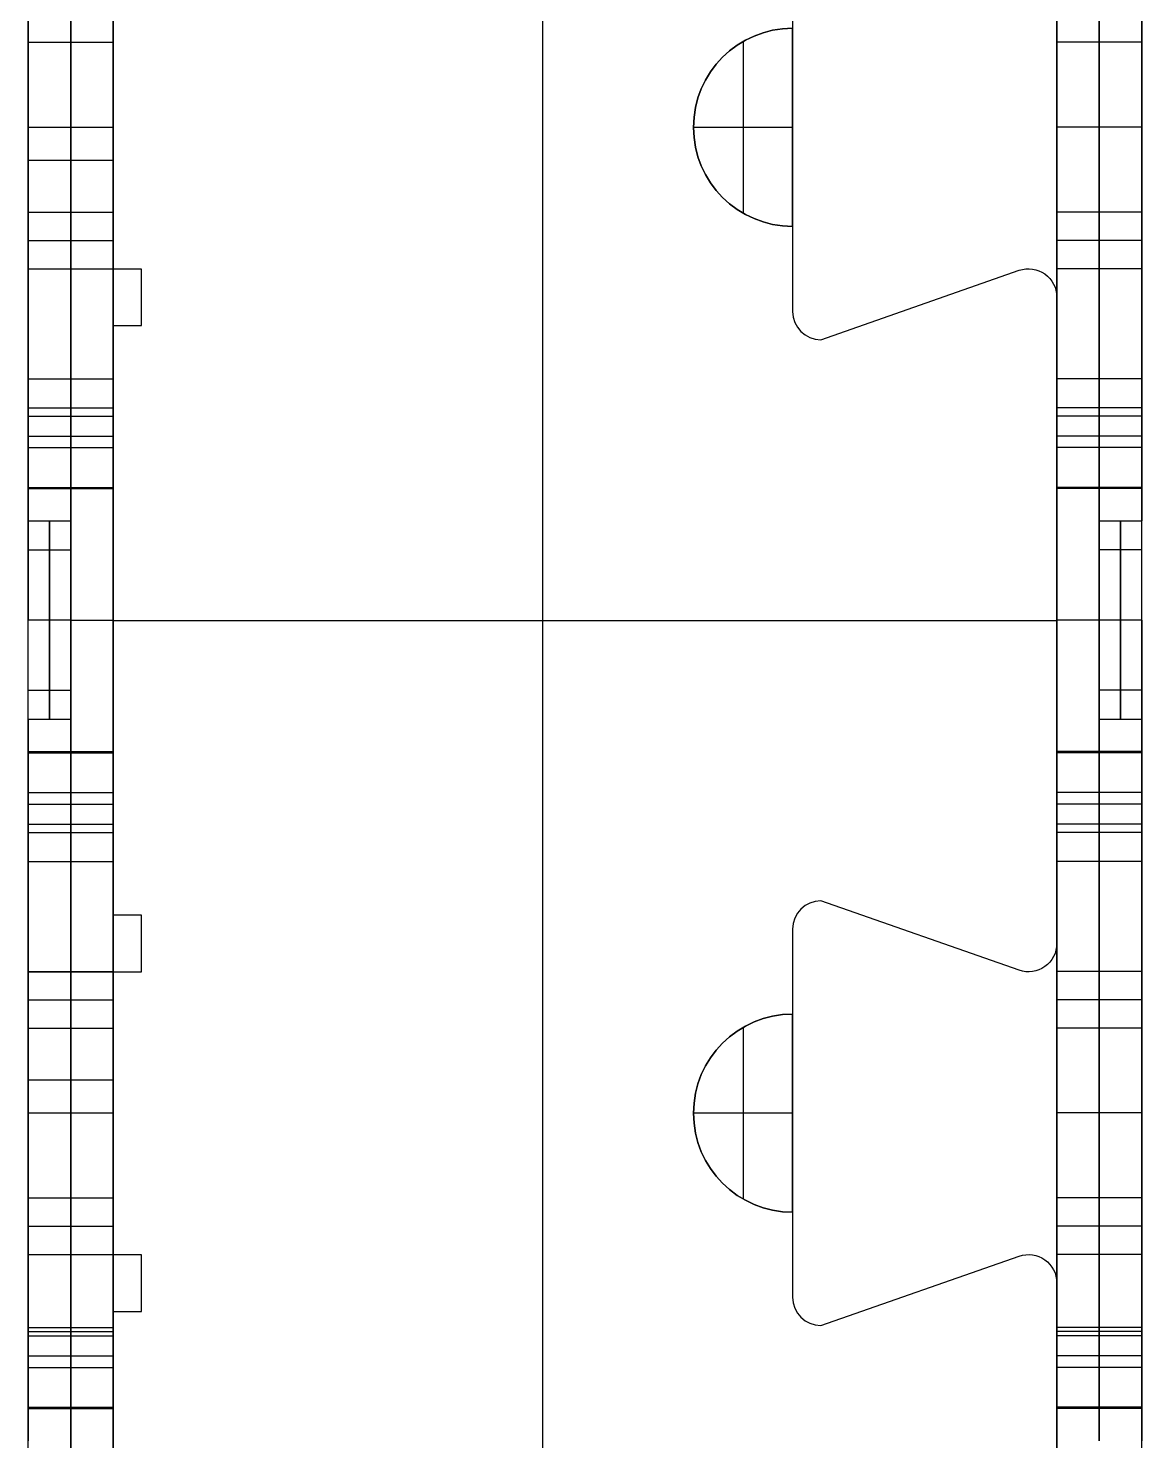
# Model space of a CAD drawing. Extents: x 6886 to 7154, y -44440 to -39703.
# Drawn here: x 6886.5 to 7122.5, y -41045.4 to -40746.1 of the extents above; entities that cross this region are included whole.
import ezdxf

# ---------------------------------------------------------------- set-up
doc = ezdxf.new("R2010")
doc.units = 0
doc.layers.add('ENDS', color=40, linetype='CONTINUOUS')

# ---------------------------------------------------------------- blocks, each defined once
blk = doc.blocks.new('SKYLARK200_END-S-1')
at = {"layer": 'ENDS'}
for p, q in [((-159, 3867.9, 264), (-159, 3267.99, 264)), ((-159, 3867.9, 282), (-159, 3267.99, 282)), ((-50, 3268, 141), (-50, 3868, 141)), ((-32, 3268, 141), (-32, 3868, 141)), ((-250, 3324, 141), (-250, 3812, 141)), ((-268, 3344.98, 141), (-268, 3791.02, 141)), ((-268, 3735.05, 0), (-268, 3595.85, 0)), ((-259, 3735.05, 0), (-259, 3595.85, 0)), ((-250, 3735.05, 0), (-250, 3595.85, 0)), ((-106, 3711.41, 264), (-106, 3633.41, 264)), ((-106, 3711.41, 273), (-106, 3633.41, 273)), ((-268, 3690.45, 258), (-268, 3702.45, 258)), ((-259, 3690.45, 258), (-259, 3702.45, 258)), ((-250, 3690.45, 258), (-250, 3702.45, 258)), ((-50, 3690.45, 24), (-50, 3702.45, 24)), ((-50, 3702.45, 258), (-50, 3690.45, 258)), ((-41, 3690.45, 24), (-41, 3702.45, 24)), ((-41, 3702.45, 258), (-41, 3690.45, 258)), ((-32, 3690.45, 24), (-32, 3702.45, 24)), ((-32, 3702.45, 258), (-32, 3690.45, 258)), ((-268, 3642.39, 282), (-268, 3702.39, 282)), ((-268, 3642.39, 264), (-268, 3702.39, 264)), ((-268, 3642.39, 273), (-268, 3702.39, 273)), ((-116.5, 3690.6, 273), (-116.5, 3654.22, 273)), ((-106, 3693.41, 282), (-106, 3693.41, 273)), ((-106, 3651.41, 273), (-106, 3693.41, 273)), ((-268, 3654.45, 264), (-268, 3690.45, 264)), ((-268, 3690.45, 264), (-250, 3690.45, 264)), ((-268, 3690.45, 264), (-268, 3690.45, 258)), ((-268, 3690.45, 258), (-250, 3690.45, 258)), ((-268, 3690.45, 261), (-250, 3690.45, 261)), ((-259, 3654.45, 264), (-259, 3690.45, 264)), ((-259, 3690.45, 264), (-259, 3690.45, 258)), ((-250, 3654.45, 264), (-250, 3690.45, 264)), ((-250, 3690.45, 264), (-250, 3690.45, 258)), ((-32, 3690.45, 18), (-50, 3690.45, 18)), ((-50, 3654.45, 18), (-50, 3690.45, 18)), ((-32, 3690.45, 24), (-50, 3690.45, 24)), ((-50, 3690.45, 18), (-50, 3690.45, 24)), ((-32, 3690.45, 258), (-50, 3690.45, 258)), ((-32, 3690.45, 264), (-50, 3690.45, 264)), ((-50, 3690.45, 258), (-50, 3690.45, 264)), ((-50, 3690.45, 264), (-50, 3654.45, 264)), ((-32, 3690.45, 21), (-50, 3690.45, 21)), ((-32, 3690.45, 261), (-50, 3690.45, 261)), ((-41, 3654.45, 18), (-41, 3690.45, 18)), ((-41, 3690.45, 18), (-41, 3690.45, 24)), ((-41, 3690.45, 258), (-41, 3690.45, 264)), ((-41, 3690.45, 264), (-41, 3654.45, 264)), ((-32, 3654.45, 18), (-32, 3690.45, 18)), ((-32, 3690.45, 18), (-32, 3690.45, 24)), ((-32, 3690.45, 258), (-32, 3690.45, 264)), ((-32, 3690.45, 264), (-32, 3654.45, 264)), ((-268, 3672.45, 264), (-250, 3672.45, 264)), ((-268, 3672.39, 282), (-268, 3672.39, 264)), ((-127, 3672.41, 282), (-127, 3672.41, 273)), ((-106, 3672.41, 273), (-127, 3672.41, 273)), ((-106, 3672.41, 273), (-106, 3672.41, 264)), ((-32, 3672.45, 18), (-50, 3672.45, 18)), ((-32, 3672.45, 264), (-50, 3672.45, 264)), ((-268, 3665.45, 0), (-250, 3665.45, 0)), ((-268, 3642.45, 258), (-268, 3654.45, 258)), ((-268, 3654.45, 258), (-250, 3654.45, 258)), ((-268, 3654.45, 258), (-268, 3654.45, 264)), ((-268, 3654.45, 264), (-250, 3654.45, 264)), ((-268, 3654.45, 261), (-250, 3654.45, 261)), ((-259, 3642.45, 258), (-259, 3654.45, 258)), ((-259, 3654.45, 258), (-259, 3654.45, 264)), ((-250, 3642.45, 258), (-250, 3654.45, 258)), ((-250, 3654.45, 258), (-250, 3654.45, 264)), ((-32, 3654.45, 24), (-50, 3654.45, 24)), ((-50, 3642.45, 24), (-50, 3654.45, 24)), ((-32, 3654.45, 18), (-50, 3654.45, 18)), ((-50, 3654.45, 24), (-50, 3654.45, 18)), ((-32, 3654.45, 264), (-50, 3654.45, 264)), ((-32, 3654.45, 258), (-50, 3654.45, 258)), ((-50, 3654.45, 264), (-50, 3654.45, 258)), ((-50, 3654.45, 258), (-50, 3642.45, 258)), ((-32, 3654.45, 21), (-50, 3654.45, 21)), ((-32, 3654.45, 261), (-50, 3654.45, 261)), ((-41, 3642.45, 24), (-41, 3654.45, 24)), ((-41, 3654.45, 24), (-41, 3654.45, 18)), ((-41, 3654.45, 264), (-41, 3654.45, 258)), ((-41, 3654.45, 258), (-41, 3642.45, 258)), ((-32, 3642.45, 24), (-32, 3654.45, 24)), ((-32, 3654.45, 24), (-32, 3654.45, 18)), ((-32, 3654.45, 264), (-32, 3654.45, 258)), ((-32, 3654.45, 258), (-32, 3642.45, 258)), ((-106, 3651.41, 273), (-106, 3651.41, 282)), ((-106, 3651.41, 282), (-106, 3633.41, 282)), ((-268, 3648.45, 258), (-250, 3648.45, 258)), ((-32, 3648.45, 24), (-50, 3648.45, 24)), ((-32, 3648.45, 258), (-50, 3648.45, 258)), ((-268, 3595.85, 282), (-268, 3642.45, 282)), ((-268, 3642.45, 282), (-250, 3642.45, 282)), ((-268, 3642.45, 282), (-268, 3642.45, 258)), ((-268, 3642.45, 258), (-250, 3642.45, 258)), ((-268, 3642.45, 270), (-250, 3642.45, 270)), ((-244, 3642.39, 282), (-268, 3642.39, 282)), ((-268, 3642.39, 282), (-268, 3642.39, 264)), ((-244, 3642.39, 264), (-268, 3642.39, 264)), ((-244, 3642.39, 273), (-268, 3642.39, 273)), ((-259, 3595.85, 282), (-259, 3642.45, 282)), ((-259, 3642.45, 282), (-259, 3642.45, 258)), ((-256, 3642.39, 282), (-256, 3642.39, 264)), ((-250, 3595.85, 282), (-250, 3642.45, 282)), ((-250, 3642.45, 282), (-250, 3642.45, 258)), ((-244, 3630.39, 282), (-244, 3642.39, 282)), ((-244, 3642.39, 282), (-244, 3642.39, 264)), ((-244, 3630.39, 264), (-244, 3642.39, 264)), ((-244, 3630.39, 273), (-244, 3642.39, 273)), ((-100, 3627.41, 282), (-57.98, 3642.11, 282)), ((-100, 3627.41, 264), (-57.98, 3642.11, 264)), ((-100, 3627.41, 273), (-57.98, 3642.11, 273)), ((-57.98, 3642.11, 282), (-57.98, 3642.11, 264)), ((-52.53, 3641.35, 282), (-52.53, 3641.35, 264)), ((-32, 3642.45, 0), (-50, 3642.45, 0)), ((-50, 3595.85, 0), (-50, 3642.45, 0)), ((-32, 3642.45, 24), (-50, 3642.45, 24)), ((-50, 3642.45, 0), (-50, 3642.45, 24)), ((-32, 3642.45, 258), (-50, 3642.45, 258)), ((-32, 3642.45, 282), (-50, 3642.45, 282)), ((-50, 3642.45, 258), (-50, 3642.45, 282)), ((-50, 3642.45, 282), (-50, 3595.85, 282)), ((-32, 3642.45, 12), (-50, 3642.45, 12)), ((-32, 3642.45, 270), (-50, 3642.45, 270)), ((-41, 3595.85, 0), (-41, 3642.45, 0)), ((-41, 3642.45, 0), (-41, 3642.45, 24)), ((-41, 3642.45, 258), (-41, 3642.45, 282)), ((-41, 3642.45, 282), (-41, 3595.85, 282)), ((-32, 3595.85, 0), (-32, 3642.45, 0)), ((-32, 3642.45, 0), (-32, 3642.45, 24)), ((-32, 3642.45, 258), (-32, 3642.45, 282)), ((-32, 3642.45, 282), (-32, 3595.85, 282)), ((-244, 3636.39, 282), (-244, 3636.39, 264)), ((-78.99, 3634.76, 282), (-78.99, 3634.76, 264)), ((-50, 3636.45, 282), (-50, 3636.45, 264)), ((-50, 3636.45, 282), (-50, 3499.46, 282)), ((-50, 3636.45, 264), (-50, 3499.46, 264)), ((-50, 3636.45, 273), (-50, 3499.46, 273)), ((-106, 3633.41, 282), (-106, 3633.41, 264)), ((-250, 3505.49, 282), (-250, 3630.39, 282)), ((-250, 3630.39, 282), (-250, 3630.39, 264)), ((-250, 3505.49, 264), (-250, 3630.39, 264)), ((-250, 3630.39, 282), (-244, 3630.39, 282)), ((-250, 3630.39, 264), (-244, 3630.39, 264)), ((-250, 3505.49, 273), (-250, 3630.39, 273)), ((-250, 3630.39, 273), (-244, 3630.39, 273)), ((-247, 3630.39, 282), (-247, 3630.39, 264)), ((-244, 3630.39, 282), (-244, 3630.39, 264)), ((-104.24, 3629.17, 282), (-104.24, 3629.17, 264)), ((-100, 3627.41, 282), (-100, 3627.41, 264)), ((-268, 3619.15, 282), (-250, 3619.15, 282)), ((-32, 3619.15, 0), (-50, 3619.15, 0)), ((-32, 3619.15, 282), (-50, 3619.15, 282)), ((-268, 3596.1, 1.72), (-268, 3613, 50)), ((-268, 3613, 50), (-250, 3613, 50)), ((-268, 3613, 232), (-250, 3613, 232)), ((-268, 3613, 232), (-268, 3596.1, 280.28)), ((-259, 3596.1, 1.72), (-259, 3613, 50)), ((-259, 3613, 232), (-259, 3596.1, 280.28)), ((-250, 3596.1, 1.72), (-250, 3613, 50)), ((-250, 3613, 232), (-250, 3596.1, 280.28)), ((-32, 3613, 232), (-50, 3613, 232)), ((-50, 3596.1, 280.28), (-50, 3613, 232)), ((-32, 3613, 50), (-50, 3613, 50)), ((-50, 3613, 50), (-50, 3596.1, 1.72)), ((-41, 3596.1, 280.28), (-41, 3613, 232)), ((-41, 3613, 50), (-41, 3596.1, 1.72)), ((-32, 3596.1, 280.28), (-32, 3613, 232)), ((-32, 3613, 50), (-32, 3596.1, 1.72)), ((-268, 3611.24, 54.24), (-250, 3611.24, 54.24)), ((-268, 3611.24, 227.76), (-250, 3611.24, 227.76)), ((-32, 3611.24, 227.76), (-50, 3611.24, 227.76)), ((-32, 3611.24, 54.24), (-50, 3611.24, 54.24)), ((-268, 3607, 56), (-250, 3607, 56)), ((-268, 3607, 56), (-268, 3589, 56)), ((-268, 3607, 226), (-250, 3607, 226)), ((-268, 3589, 226), (-268, 3607, 226)), ((-259, 3607, 56), (-259, 3529, 56)), ((-259, 3529, 226), (-259, 3607, 226)), ((-250, 3607, 56), (-250, 3529, 56)), ((-250, 3529, 226), (-250, 3607, 226)), ((-32, 3607, 226), (-50, 3607, 226)), ((-32, 3607, 56), (-50, 3607, 56)), ((-50, 3529, 56), (-50, 3607, 56)), ((-50, 3607, 226), (-50, 3529, 226)), ((-41, 3589, 56), (-41, 3607, 56)), ((-41, 3607, 226), (-41, 3589, 226)), ((-32, 3607, 226), (-32, 3589, 226)), ((-32, 3589, 56), (-32, 3607, 56)), ((-268, 3604.55, 25.86), (-250, 3604.55, 25.86)), ((-268, 3604.55, 256.14), (-250, 3604.55, 256.14)), ((-32, 3604.55, 256.14), (-50, 3604.55, 256.14)), ((-32, 3604.55, 25.86), (-50, 3604.55, 25.86)), ((-268, 3596.1, 1.72), (-250, 3596.1, 1.72)), ((-268, 3596.1, 280.28), (-250, 3596.1, 280.28)), ((-268, 3595.91, 0.87), (-250, 3595.91, 0.87)), ((-268, 3595.91, 281.13), (-250, 3595.91, 281.13)), ((-268, 3595.85, 0), (-250, 3595.85, 0)), ((-268, 3595.85, 282), (-250, 3595.85, 282)), ((-32, 3596.1, 1.72), (-50, 3596.1, 1.72)), ((-32, 3596.1, 280.28), (-50, 3596.1, 280.28)), ((-32, 3595.91, 0.87), (-50, 3595.91, 0.87)), ((-32, 3595.91, 281.13), (-50, 3595.91, 281.13)), ((-32, 3595.85, 0), (-50, 3595.85, 0)), ((-32, 3595.85, 282), (-50, 3595.85, 282)), ((-268, 3589, 56), (-259, 3589, 56)), ((-268, 3589, 226), (-259, 3589, 226)), ((-259, 3589, 56), (-259, 3547, 56)), ((-259, 3547, 226), (-259, 3589, 226)), ((-41, 3589, 56), (-32, 3589, 56)), ((-41, 3589, 226), (-32, 3589, 226)), ((-41, 3547, 56), (-41, 3589, 56)), ((-41, 3547, 226), (-41, 3589, 226)), ((-259, 3586.19, 66.5), (-259, 3549.81, 66.5)), ((-259, 3586.19, 215.5), (-259, 3549.81, 215.5)), ((-41, 3549.81, 66.5), (-41, 3586.19, 66.5)), ((-41, 3549.81, 215.5), (-41, 3586.19, 215.5)), ((-268, 3582.85, 70.85), (-259, 3582.85, 70.85)), ((-268, 3582.85, 211.15), (-259, 3582.85, 211.15)), ((-32, 3582.85, 70.85), (-41, 3582.85, 70.85)), ((-32, 3582.85, 211.15), (-41, 3582.85, 211.15)), ((-259, 3568, 77), (-268, 3568, 77)), ((-259, 3568, 205), (-268, 3568, 205)), ((-268, 3568, 77), (-268, 3568, 205)), ((-259, 3568, 56), (-250, 3568, 56)), ((-259, 3568, 56), (-259, 3568, 77)), ((-259, 3568, 226), (-259, 3568, 205)), ((-259, 3568, 226), (-250, 3568, 226)), ((-250, 3568, 56), (-250, 3568, 226)), ((-250, 3567.94, 282), (-250, 3567.94, 264)), ((-250, 3567.94, 264), (-50, 3567.94, 264)), ((-250, 3567.94, 282), (-50, 3567.94, 282)), ((-50, 3568, 226), (-50, 3568, 56)), ((-41, 3568, 56), (-50, 3568, 56)), ((-41, 3568, 226), (-50, 3568, 226)), ((-50, 3567.96, 282), (-50, 3567.96, 264)), ((-32, 3568, 205), (-41, 3568, 205)), ((-32, 3568, 77), (-41, 3568, 77)), ((-41, 3568, 77), (-41, 3568, 56)), ((-41, 3568, 205), (-41, 3568, 226)), ((-32, 3568, 205), (-32, 3568, 77)), ((-268, 3553.15, 70.85), (-259, 3553.15, 70.85)), ((-268, 3553.15, 211.15), (-259, 3553.15, 211.15)), ((-32, 3553.15, 70.85), (-41, 3553.15, 70.85)), ((-32, 3553.15, 211.15), (-41, 3553.15, 211.15)), ((-268, 3529, 56), (-268, 3547, 56)), ((-268, 3547, 56), (-259, 3547, 56)), ((-268, 3547, 226), (-259, 3547, 226)), ((-268, 3547, 226), (-268, 3529, 226)), ((-41, 3547, 56), (-32, 3547, 56)), ((-41, 3547, 226), (-32, 3547, 226)), ((-41, 3529, 56), (-41, 3547, 56)), ((-41, 3547, 226), (-41, 3529, 226)), ((-32, 3529, 226), (-32, 3547, 226)), ((-32, 3547, 56), (-32, 3529, 56)), ((-268, 3400.95, 0), (-268, 3540.15, 0)), ((-268, 3540.15, 0), (-250, 3540.15, 0)), ((-268, 3540.15, 282), (-250, 3540.15, 282)), ((-268, 3540.15, 282), (-268, 3493.55, 282)), ((-268, 3540.09, 0.87), (-250, 3540.09, 0.87)), ((-268, 3540.09, 281.13), (-250, 3540.09, 281.13)), ((-268, 3539.9, 1.72), (-250, 3539.9, 1.72)), ((-268, 3539.9, 1.72), (-268, 3523, 50)), ((-268, 3523, 232), (-268, 3539.9, 280.28)), ((-268, 3539.9, 280.28), (-250, 3539.9, 280.28)), ((-259, 3400.95, 0), (-259, 3540.15, 0)), ((-259, 3540.15, 282), (-259, 3493.55, 282)), ((-259, 3539.9, 1.72), (-259, 3523, 50)), ((-259, 3523, 232), (-259, 3539.9, 280.28)), ((-250, 3400.95, 0), (-250, 3540.15, 0)), ((-250, 3540.15, 282), (-250, 3493.55, 282)), ((-250, 3539.9, 1.72), (-250, 3523, 50)), ((-250, 3523, 232), (-250, 3539.9, 280.28)), ((-32, 3540.15, 0), (-50, 3540.15, 0)), ((-50, 3540.15, 0), (-50, 3493.55, 0)), ((-32, 3540.15, 282), (-50, 3540.15, 282)), ((-50, 3493.55, 282), (-50, 3540.15, 282)), ((-32, 3540.09, 0.87), (-50, 3540.09, 0.87)), ((-32, 3540.09, 281.13), (-50, 3540.09, 281.13)), ((-32, 3539.9, 1.72), (-50, 3539.9, 1.72)), ((-32, 3539.9, 280.28), (-50, 3539.9, 280.28)), ((-50, 3539.9, 280.28), (-50, 3523, 232)), ((-50, 3523, 50), (-50, 3539.9, 1.72)), ((-41, 3540.15, 0), (-41, 3493.55, 0)), ((-41, 3493.55, 282), (-41, 3540.15, 282)), ((-41, 3539.9, 280.28), (-41, 3523, 232)), ((-41, 3523, 50), (-41, 3539.9, 1.72)), ((-32, 3540.15, 0), (-32, 3493.55, 0)), ((-32, 3493.55, 282), (-32, 3540.15, 282)), ((-32, 3539.9, 280.28), (-32, 3523, 232)), ((-32, 3523, 50), (-32, 3539.9, 1.72)), ((-268, 3531.45, 25.86), (-250, 3531.45, 25.86)), ((-268, 3531.45, 256.14), (-250, 3531.45, 256.14)), ((-268, 3529, 56), (-250, 3529, 56)), ((-268, 3529, 226), (-250, 3529, 226)), ((-32, 3531.45, 256.14), (-50, 3531.45, 256.14)), ((-32, 3531.45, 25.86), (-50, 3531.45, 25.86)), ((-32, 3529, 226), (-50, 3529, 226)), ((-32, 3529, 56), (-50, 3529, 56)), ((-268, 3524.76, 54.24), (-250, 3524.76, 54.24)), ((-268, 3524.76, 227.76), (-250, 3524.76, 227.76)), ((-268, 3523, 50), (-250, 3523, 50)), ((-268, 3523, 232), (-250, 3523, 232)), ((-32, 3524.76, 227.76), (-50, 3524.76, 227.76)), ((-32, 3524.76, 54.24), (-50, 3524.76, 54.24)), ((-32, 3523, 232), (-50, 3523, 232)), ((-32, 3523, 50), (-50, 3523, 50)), ((-268, 3516.85, 282), (-250, 3516.85, 282)), ((-32, 3516.85, 0), (-50, 3516.85, 0)), ((-32, 3516.85, 282), (-50, 3516.85, 282)), ((-57.98, 3493.8, 282), (-100, 3508.51, 282)), ((-100, 3508.51, 282), (-100, 3508.51, 264)), ((-57.98, 3493.8, 264), (-100, 3508.51, 264)), ((-57.98, 3493.8, 273), (-100, 3508.51, 273)), ((-244, 3505.49, 282), (-250, 3505.49, 282)), ((-250, 3505.49, 282), (-250, 3505.49, 264)), ((-244, 3505.49, 264), (-250, 3505.49, 264)), ((-244, 3505.49, 273), (-250, 3505.49, 273)), ((-247, 3505.49, 282), (-247, 3505.49, 264)), ((-244, 3493.49, 282), (-244, 3505.49, 282)), ((-244, 3505.49, 282), (-244, 3505.49, 264)), ((-244, 3493.49, 264), (-244, 3505.49, 264)), ((-244, 3493.49, 273), (-244, 3505.49, 273)), ((-104.24, 3506.75, 282), (-104.24, 3506.75, 264)), ((-106, 3502.51, 282), (-106, 3502.51, 264)), ((-106, 3502.51, 282), (-106, 3484.51, 282)), ((-106, 3502.51, 264), (-106, 3424.51, 264)), ((-106, 3502.51, 273), (-106, 3424.51, 273)), ((-244, 3499.49, 282), (-244, 3499.49, 264)), ((-78.99, 3501.15, 282), (-78.99, 3501.15, 264)), ((-50, 3499.46, 282), (-50, 3499.46, 264)), ((-268, 3493.55, 282), (-250, 3493.55, 282)), ((-268, 3493.55, 282), (-268, 3493.55, 258)), ((-268, 3493.55, 258), (-250, 3493.55, 258)), ((-268, 3493.55, 258), (-268, 3481.55, 258)), ((-268, 3493.55, 270), (-250, 3493.55, 270)), ((-268, 3433.49, 282), (-268, 3493.49, 282)), ((-268, 3493.49, 282), (-268, 3493.49, 264)), ((-268, 3433.49, 264), (-268, 3493.49, 264)), ((-268, 3493.49, 282), (-244, 3493.49, 282)), ((-268, 3493.49, 264), (-244, 3493.49, 264)), ((-268, 3433.49, 273), (-268, 3493.49, 273)), ((-268, 3493.49, 273), (-244, 3493.49, 273)), ((-259, 3493.55, 282), (-259, 3493.55, 258)), ((-259, 3493.55, 258), (-259, 3481.55, 258)), ((-256, 3493.49, 282), (-256, 3493.49, 264)), ((-250, 3493.55, 282), (-250, 3493.55, 258)), ((-250, 3493.55, 258), (-250, 3481.55, 258)), ((-244, 3493.49, 282), (-244, 3493.49, 264)), ((-57.98, 3493.8, 282), (-57.98, 3493.8, 264)), ((-52.53, 3494.57, 282), (-52.53, 3494.57, 264)), ((-32, 3493.55, 0), (-50, 3493.55, 0)), ((-32, 3493.55, 24), (-50, 3493.55, 24)), ((-50, 3493.55, 0), (-50, 3493.55, 24)), ((-50, 3493.55, 24), (-50, 3481.55, 24)), ((-32, 3493.55, 258), (-50, 3493.55, 258)), ((-50, 3481.55, 258), (-50, 3493.55, 258)), ((-32, 3493.55, 282), (-50, 3493.55, 282)), ((-50, 3493.55, 258), (-50, 3493.55, 282)), ((-32, 3493.55, 12), (-50, 3493.55, 12)), ((-32, 3493.55, 270), (-50, 3493.55, 270)), ((-41, 3493.55, 0), (-41, 3493.55, 24)), ((-41, 3493.55, 24), (-41, 3481.55, 24)), ((-41, 3481.55, 258), (-41, 3493.55, 258)), ((-41, 3493.55, 258), (-41, 3493.55, 282)), ((-32, 3493.55, 0), (-32, 3493.55, 24)), ((-32, 3493.55, 24), (-32, 3481.55, 24)), ((-32, 3481.55, 258), (-32, 3493.55, 258)), ((-32, 3493.55, 258), (-32, 3493.55, 282)), ((-268, 3487.55, 258), (-250, 3487.55, 258)), ((-32, 3487.55, 24), (-50, 3487.55, 24)), ((-32, 3487.55, 258), (-50, 3487.55, 258)), ((-106, 3484.51, 282), (-106, 3484.51, 273)), ((-106, 3442.51, 273), (-106, 3484.51, 273)), ((-268, 3481.55, 258), (-250, 3481.55, 258)), ((-268, 3481.55, 258), (-268, 3481.55, 264)), ((-268, 3481.55, 264), (-250, 3481.55, 264)), ((-268, 3481.55, 264), (-268, 3445.55, 264)), ((-268, 3481.55, 261), (-250, 3481.55, 261)), ((-259, 3481.55, 258), (-259, 3481.55, 264)), ((-259, 3481.55, 264), (-259, 3445.55, 264)), ((-250, 3481.55, 258), (-250, 3481.55, 264)), ((-250, 3481.55, 264), (-250, 3445.55, 264)), ((-116.5, 3481.69, 273), (-116.5, 3445.32, 273)), ((-32, 3481.55, 24), (-50, 3481.55, 24)), ((-32, 3481.55, 18), (-50, 3481.55, 18)), ((-50, 3481.55, 24), (-50, 3481.55, 18)), ((-50, 3481.55, 18), (-50, 3445.55, 18)), ((-32, 3481.55, 264), (-50, 3481.55, 264)), ((-50, 3445.55, 264), (-50, 3481.55, 264)), ((-32, 3481.55, 258), (-50, 3481.55, 258)), ((-50, 3481.55, 264), (-50, 3481.55, 258)), ((-32, 3481.55, 21), (-50, 3481.55, 21)), ((-32, 3481.55, 261), (-50, 3481.55, 261)), ((-41, 3481.55, 24), (-41, 3481.55, 18)), ((-41, 3481.55, 18), (-41, 3445.55, 18)), ((-41, 3445.55, 264), (-41, 3481.55, 264)), ((-41, 3481.55, 264), (-41, 3481.55, 258)), ((-32, 3481.55, 24), (-32, 3481.55, 18)), ((-32, 3481.55, 18), (-32, 3445.55, 18)), ((-32, 3445.55, 264), (-32, 3481.55, 264)), ((-32, 3481.55, 264), (-32, 3481.55, 258)), ((-268, 3470.55, 0), (-250, 3470.55, 0)), ((-268, 3463.55, 264), (-250, 3463.55, 264)), ((-268, 3463.49, 282), (-268, 3463.49, 264)), ((-127, 3463.51, 282), (-127, 3463.51, 273)), ((-106, 3463.51, 273), (-127, 3463.51, 273)), ((-106, 3463.51, 273), (-106, 3463.51, 264)), ((-32, 3463.55, 18), (-50, 3463.55, 18)), ((-32, 3463.55, 264), (-50, 3463.55, 264)), ((-268, 3445.55, 264), (-250, 3445.55, 264)), ((-268, 3445.55, 264), (-268, 3445.55, 258)), ((-268, 3445.55, 258), (-250, 3445.55, 258)), ((-268, 3445.55, 258), (-268, 3433.55, 258)), ((-268, 3445.55, 261), (-250, 3445.55, 261)), ((-259, 3445.55, 264), (-259, 3445.55, 258)), ((-259, 3445.55, 258), (-259, 3433.55, 258)), ((-250, 3445.55, 264), (-250, 3445.55, 258)), ((-250, 3445.55, 258), (-250, 3433.55, 258)), ((-32, 3445.55, 18), (-50, 3445.55, 18)), ((-32, 3445.55, 24), (-50, 3445.55, 24)), ((-50, 3445.55, 18), (-50, 3445.55, 24)), ((-50, 3445.55, 24), (-50, 3433.55, 24)), ((-32, 3445.55, 258), (-50, 3445.55, 258)), ((-50, 3433.55, 258), (-50, 3445.55, 258)), ((-32, 3445.55, 264), (-50, 3445.55, 264)), ((-50, 3445.55, 258), (-50, 3445.55, 264)), ((-32, 3445.55, 21), (-50, 3445.55, 21)), ((-32, 3445.55, 261), (-50, 3445.55, 261)), ((-41, 3445.55, 18), (-41, 3445.55, 24)), ((-41, 3445.55, 24), (-41, 3433.55, 24)), ((-41, 3433.55, 258), (-41, 3445.55, 258)), ((-41, 3445.55, 258), (-41, 3445.55, 264)), ((-32, 3445.55, 18), (-32, 3445.55, 24)), ((-32, 3445.55, 24), (-32, 3433.55, 24)), ((-32, 3433.55, 258), (-32, 3445.55, 258)), ((-32, 3445.55, 258), (-32, 3445.55, 264)), ((-106, 3442.51, 273), (-106, 3442.51, 282)), ((-106, 3442.51, 282), (-106, 3424.51, 282)), ((-268, 3439.55, 258), (-250, 3439.55, 258)), ((-32, 3439.55, 24), (-50, 3439.55, 24)), ((-32, 3439.55, 258), (-50, 3439.55, 258)), ((-268, 3433.55, 258), (-250, 3433.55, 258)), ((-268, 3433.55, 258), (-268, 3433.55, 282)), ((-268, 3433.55, 282), (-250, 3433.55, 282)), ((-268, 3433.55, 282), (-268, 3400.95, 282)), ((-268, 3433.55, 270), (-250, 3433.55, 270)), ((-244, 3433.49, 282), (-268, 3433.49, 282)), ((-268, 3433.49, 282), (-268, 3433.49, 264)), ((-244, 3433.49, 264), (-268, 3433.49, 264)), ((-244, 3433.49, 273), (-268, 3433.49, 273)), ((-259, 3433.55, 258), (-259, 3433.55, 282)), ((-259, 3433.55, 282), (-259, 3400.95, 282)), ((-256, 3433.49, 282), (-256, 3433.49, 264)), ((-250, 3433.55, 258), (-250, 3433.55, 282)), ((-250, 3433.55, 282), (-250, 3400.95, 282)), ((-244, 3421.49, 282), (-244, 3433.49, 282)), ((-244, 3433.49, 282), (-244, 3433.49, 264)), ((-244, 3421.49, 264), (-244, 3433.49, 264)), ((-244, 3421.49, 273), (-244, 3433.49, 273)), ((-100, 3418.51, 282), (-57.98, 3433.21, 282)), ((-100, 3418.51, 264), (-57.98, 3433.21, 264)), ((-100, 3418.51, 273), (-57.98, 3433.21, 273)), ((-57.98, 3433.21, 282), (-57.98, 3433.21, 264)), ((-32, 3433.55, 24), (-50, 3433.55, 24)), ((-32, 3433.55, 0), (-50, 3433.55, 0)), ((-50, 3433.55, 24), (-50, 3433.55, 0)), ((-50, 3433.55, 0), (-50, 3400.95, 0)), ((-32, 3433.55, 282), (-50, 3433.55, 282)), ((-50, 3400.95, 282), (-50, 3433.55, 282)), ((-32, 3433.55, 258), (-50, 3433.55, 258)), ((-50, 3433.55, 282), (-50, 3433.55, 258)), ((-32, 3433.55, 12), (-50, 3433.55, 12)), ((-32, 3433.55, 270), (-50, 3433.55, 270)), ((-41, 3433.55, 24), (-41, 3433.55, 0)), ((-41, 3433.55, 0), (-41, 3400.95, 0)), ((-41, 3400.95, 282), (-41, 3433.55, 282)), ((-41, 3433.55, 282), (-41, 3433.55, 258)), ((-32, 3433.55, 24), (-32, 3433.55, 0)), ((-32, 3433.55, 0), (-32, 3400.95, 0)), ((-32, 3400.95, 282), (-32, 3433.55, 282)), ((-32, 3433.55, 282), (-32, 3433.55, 258)), ((-52.53, 3432.44, 282), (-52.53, 3432.44, 264)), ((-244, 3427.49, 282), (-244, 3427.49, 264)), ((-50, 3427.55, 282), (-50, 3427.55, 264)), ((-50, 3427.55, 282), (-50, 3285.94, 282)), ((-50, 3427.55, 264), (-50, 3285.94, 264)), ((-50, 3427.55, 273), (-50, 3285.94, 273)), ((-106, 3424.51, 282), (-106, 3424.51, 264)), ((-78.99, 3425.86, 282), (-78.99, 3425.86, 264)), ((-250, 3285.94, 282), (-250, 3421.49, 282)), ((-250, 3421.49, 282), (-250, 3421.49, 264)), ((-250, 3285.94, 264), (-250, 3421.49, 264)), ((-250, 3421.49, 282), (-244, 3421.49, 282)), ((-250, 3421.49, 264), (-244, 3421.49, 264)), ((-250, 3285.94, 273), (-250, 3421.49, 273)), ((-250, 3421.49, 273), (-244, 3421.49, 273)), ((-247, 3421.49, 282), (-247, 3421.49, 264)), ((-244, 3421.49, 282), (-244, 3421.49, 264)), ((-104.24, 3420.26, 282), (-104.24, 3420.26, 264)), ((-100, 3418.51, 282), (-100, 3418.51, 264)), ((-268, 3401.2, 280.28), (-268, 3418.1, 232)), ((-268, 3418.1, 232), (-250, 3418.1, 232)), ((-268, 3418.1, 50), (-250, 3418.1, 50)), ((-268, 3418.1, 50), (-268, 3401.2, 1.72)), ((-268, 3417.25, 282), (-250, 3417.25, 282)), ((-268, 3416.34, 227.76), (-250, 3416.34, 227.76)), ((-268, 3416.34, 54.24), (-250, 3416.34, 54.24)), ((-259, 3401.2, 280.28), (-259, 3418.1, 232)), ((-259, 3418.1, 50), (-259, 3401.2, 1.72)), ((-250, 3401.2, 280.28), (-250, 3418.1, 232)), ((-250, 3418.1, 50), (-250, 3401.2, 1.72)), ((-32, 3418.1, 50), (-50, 3418.1, 50)), ((-50, 3401.2, 1.72), (-50, 3418.1, 50)), ((-32, 3418.1, 232), (-50, 3418.1, 232)), ((-50, 3418.1, 232), (-50, 3401.2, 280.28)), ((-32, 3417.25, 0), (-50, 3417.25, 0)), ((-32, 3417.25, 282), (-50, 3417.25, 282)), ((-32, 3416.34, 54.24), (-50, 3416.34, 54.24)), ((-32, 3416.34, 227.76), (-50, 3416.34, 227.76)), ((-41, 3401.2, 1.72), (-41, 3418.1, 50)), ((-41, 3418.1, 232), (-41, 3401.2, 280.28)), ((-32, 3401.2, 1.72), (-32, 3418.1, 50)), ((-32, 3418.1, 232), (-32, 3401.2, 280.28)), ((-268, 3412.1, 226), (-250, 3412.1, 226)), ((-268, 3412.1, 226), (-268, 3394.1, 226)), ((-268, 3412.1, 56), (-250, 3412.1, 56)), ((-268, 3394.1, 56), (-268, 3412.1, 56)), ((-268, 3409.65, 256.14), (-250, 3409.65, 256.14)), ((-268, 3409.65, 25.86), (-250, 3409.65, 25.86)), ((-259, 3412.1, 226), (-259, 3334.1, 226)), ((-259, 3334.1, 56), (-259, 3412.1, 56)), ((-250, 3412.1, 226), (-250, 3334.1, 226)), ((-250, 3334.1, 56), (-250, 3412.1, 56)), ((-32, 3412.1, 56), (-50, 3412.1, 56)), ((-50, 3412.1, 56), (-50, 3334.1, 56)), ((-32, 3412.1, 226), (-50, 3412.1, 226)), ((-50, 3334.1, 226), (-50, 3412.1, 226)), ((-32, 3409.65, 25.86), (-50, 3409.65, 25.86)), ((-32, 3409.65, 256.14), (-50, 3409.65, 256.14)), ((-41, 3394.1, 226), (-41, 3412.1, 226)), ((-41, 3412.1, 56), (-41, 3394.1, 56)), ((-32, 3412.1, 56), (-32, 3394.1, 56)), ((-32, 3394.1, 226), (-32, 3412.1, 226)), ((-268, 3401.2, 280.28), (-250, 3401.2, 280.28)), ((-268, 3401.2, 1.72), (-250, 3401.2, 1.72)), ((-268, 3401.01, 281.13), (-250, 3401.01, 281.13)), ((-268, 3401.01, 0.87), (-250, 3401.01, 0.87)), ((-268, 3400.95, 0), (-250, 3400.95, 0)), ((-268, 3400.95, 282), (-250, 3400.95, 282)), ((-32, 3401.2, 1.72), (-50, 3401.2, 1.72)), ((-32, 3401.2, 280.28), (-50, 3401.2, 280.28)), ((-32, 3401.01, 0.87), (-50, 3401.01, 0.87)), ((-32, 3401.01, 281.13), (-50, 3401.01, 281.13)), ((-32, 3400.95, 0), (-50, 3400.95, 0)), ((-32, 3400.95, 282), (-50, 3400.95, 282))]:
    blk.add_line(p, q, dxfattribs=at)
at = {"layer": 'ENDS', "extrusion": (0, 0, -1)}
for centre, radius, start, end in [((106, 3672.41, -277.5), 21, 270, 90), ((106, 3672.41, -282), 21, 270, 90), ((56, 3636.45, -282), 6, 70.71, 180), ((56, 3636.45, -264), 6, 70.71, 180), ((56, 3636.45, -273), 6, 70.71, 180), ((56, 3499.46, -282), 6, 180, 289.29), ((56, 3499.46, -264), 6, 180, 289.29), ((56, 3499.46, -273), 6, 180, 289.29), ((106, 3463.51, -282), 21, 270, 90), ((106, 3463.51, -277.5), 21, 270, 90), ((56, 3427.55, -282), 6, 70.71, 180), ((56, 3427.55, -264), 6, 70.71, 180), ((56, 3427.55, -273), 6, 70.71, 180)]:
    blk.add_arc(centre, radius, start, end, dxfattribs=at)
at = {"layer": 'ENDS'}
for centre, radius, start, end in [((-106, 3672.41, 273), 21, 90, 270), ((-100, 3633.41, 282), 6, 180, 270), ((-100, 3633.41, 264), 6, 180, 270), ((-100, 3633.41, 273), 6, 180, 270), ((-100, 3502.51, 282), 6, 90, 180), ((-100, 3502.51, 264), 6, 90, 180), ((-100, 3502.51, 273), 6, 90, 180), ((-106, 3463.51, 273), 21, 90, 270), ((-100, 3424.51, 282), 6, 180, 270), ((-100, 3424.51, 264), 6, 180, 270), ((-100, 3424.51, 273), 6, 180, 270)]:
    blk.add_arc(centre, radius, start, end, dxfattribs=at)
at = {"layer": 'ENDS', "extrusion": (1, 0, 0)}
for centre, radius, start, end in [((3607, 50, -268), 6, 360, 90), ((3607, 232, -268), 6, 270, 360), ((3607, 50, -259), 6, 360, 90), ((3607, 232, -259), 6, 270, 360), ((3607, 50, -250), 6, 360, 90), ((3607, 232, -250), 6, 270, 360), ((3601.85, 0, -50), 6, 163.3771, 180), ((3601.85, 282, -50), 6, 180, 196.6229), ((3601.85, 0, -41), 6, 163.3771, 180), ((3601.85, 282, -41), 6, 180, 196.6229), ((3601.85, 0, -32), 6, 163.3771, 180), ((3601.85, 282, -32), 6, 180, 196.6229), ((3568, 56, -268), 21, 0, 90), ((3568, 56, -259), 21, 0, 90), ((3568, 226, -259), 21, 270, 0), ((3568, 56, -36.5), 21, 0, 90), ((3568, 226, -36.5), 21, 270, 0), ((3568, 226, -32), 21, 270, 0), ((3568, 226, -268), 21, 180, 270), ((3568, 56, -263.5), 21, 90, 180), ((3568, 226, -263.5), 21, 180, 270), ((3568, 56, -41), 21, 90, 180), ((3568, 226, -41), 21, 180, 270), ((3568, 56, -32), 21, 90, 180), ((3534.15, 0, -268), 6, 360, 16.6229), ((3534.15, 282, -268), 6, 343.3771, 0), ((3534.15, 0, -259), 6, 360, 16.6229), ((3534.15, 282, -259), 6, 343.3771, 0), ((3534.15, 0, -250), 6, 360, 16.6229), ((3534.15, 282, -250), 6, 343.3771, 0), ((3529, 232, -50), 6, 180, 270), ((3529, 50, -50), 6, 90, 180), ((3529, 232, -41), 6, 180, 270), ((3529, 50, -41), 6, 90, 180), ((3529, 232, -32), 6, 180, 270), ((3529, 50, -32), 6, 90, 180), ((3412.1, 50, -50), 6, 0, 90), ((3412.1, 232, -50), 6, 270, 0), ((3412.1, 50, -41), 6, 0, 90), ((3412.1, 232, -41), 6, 270, 0), ((3412.1, 50, -32), 6, 0, 90), ((3412.1, 232, -32), 6, 270, 0), ((3406.95, 282, -268), 6, 180, 196.6229), ((3406.95, 0, -268), 6, 163.3771, 180), ((3406.95, 282, -259), 6, 180, 196.6229), ((3406.95, 0, -259), 6, 163.3771, 180), ((3406.95, 282, -250), 6, 180, 196.6229), ((3406.95, 0, -250), 6, 163.3771, 180)]:
    blk.add_arc(centre, radius, start, end, dxfattribs=at)
at = {"layer": 'ENDS', "extrusion": (-1, 0, 0)}
for centre, radius, start, end in [((-3607, 232, 50), 6, 180, 270), ((-3607, 50, 50), 6, 90, 180), ((-3607, 232, 41), 6, 180, 270), ((-3607, 50, 41), 6, 90, 180), ((-3607, 232, 32), 6, 180, 270), ((-3607, 50, 32), 6, 90, 180), ((-3601.85, 0, 268), 6, 0, 16.6229), ((-3601.85, 282, 268), 6, 343.3771, 0), ((-3601.85, 0, 259), 6, 0, 16.6229), ((-3601.85, 282, 259), 6, 343.3771, 360), ((-3601.85, 0, 250), 6, 0, 16.6229), ((-3601.85, 282, 250), 6, 343.3771, 0), ((-3568, 226, 268), 21, 180, 270), ((-3568, 56, 263.5), 21, 90, 180), ((-3568, 226, 263.5), 21, 180, 270), ((-3568, 56, 41), 21, 90, 180), ((-3568, 226, 41), 21, 180, 270), ((-3568, 56, 32), 21, 90, 180), ((-3568, 56, 268), 21, 0, 90), ((-3568, 56, 259), 21, 0, 90), ((-3568, 226, 259), 21, 270, 0), ((-3568, 56, 36.5), 21, 0, 90), ((-3568, 226, 36.5), 21, 270, 0), ((-3568, 226, 32), 21, 270, 0), ((-3534.15, 0, 50), 6, 163.3771, 180), ((-3534.15, 282, 50), 6, 180, 196.6229), ((-3534.15, 0, 41), 6, 163.3771, 180), ((-3534.15, 282, 41), 6, 180, 196.6229), ((-3534.15, 0, 32), 6, 163.3771, 180), ((-3534.15, 282, 32), 6, 180, 196.6229), ((-3529, 50, 268), 6, 360, 90), ((-3529, 232, 268), 6, 270, 360), ((-3529, 50, 259), 6, 360, 90), ((-3529, 232, 259), 6, 270, 360), ((-3529, 50, 250), 6, 360, 90), ((-3529, 232, 250), 6, 270, 360), ((-3412.1, 232, 268), 6, 180, 270), ((-3412.1, 50, 268), 6, 90, 180), ((-3412.1, 232, 259), 6, 180, 270), ((-3412.1, 50, 259), 6, 90, 180), ((-3412.1, 232, 250), 6, 180, 270), ((-3412.1, 50, 250), 6, 90, 180), ((-3406.95, 0, 50), 6, 0, 16.6229), ((-3406.95, 282, 50), 6, 343.3771, 360), ((-3406.95, 0, 41), 6, 0, 16.6229), ((-3406.95, 282, 41), 6, 343.3771, 360), ((-3406.95, 0, 32), 6, 0, 16.6229), ((-3406.95, 282, 32), 6, 343.3771, 360)]:
    blk.add_arc(centre, radius, start, end, dxfattribs=at)

msp = doc.modelspace()

# ---------------------------------------------------------------- block references
at = {"layer": 'ENDS'}
msp.add_blockref('SKYLARK200_END-S-1', (7154.49, -44439.53, 18), dxfattribs=at)

doc.saveas('drawing.dxf')
